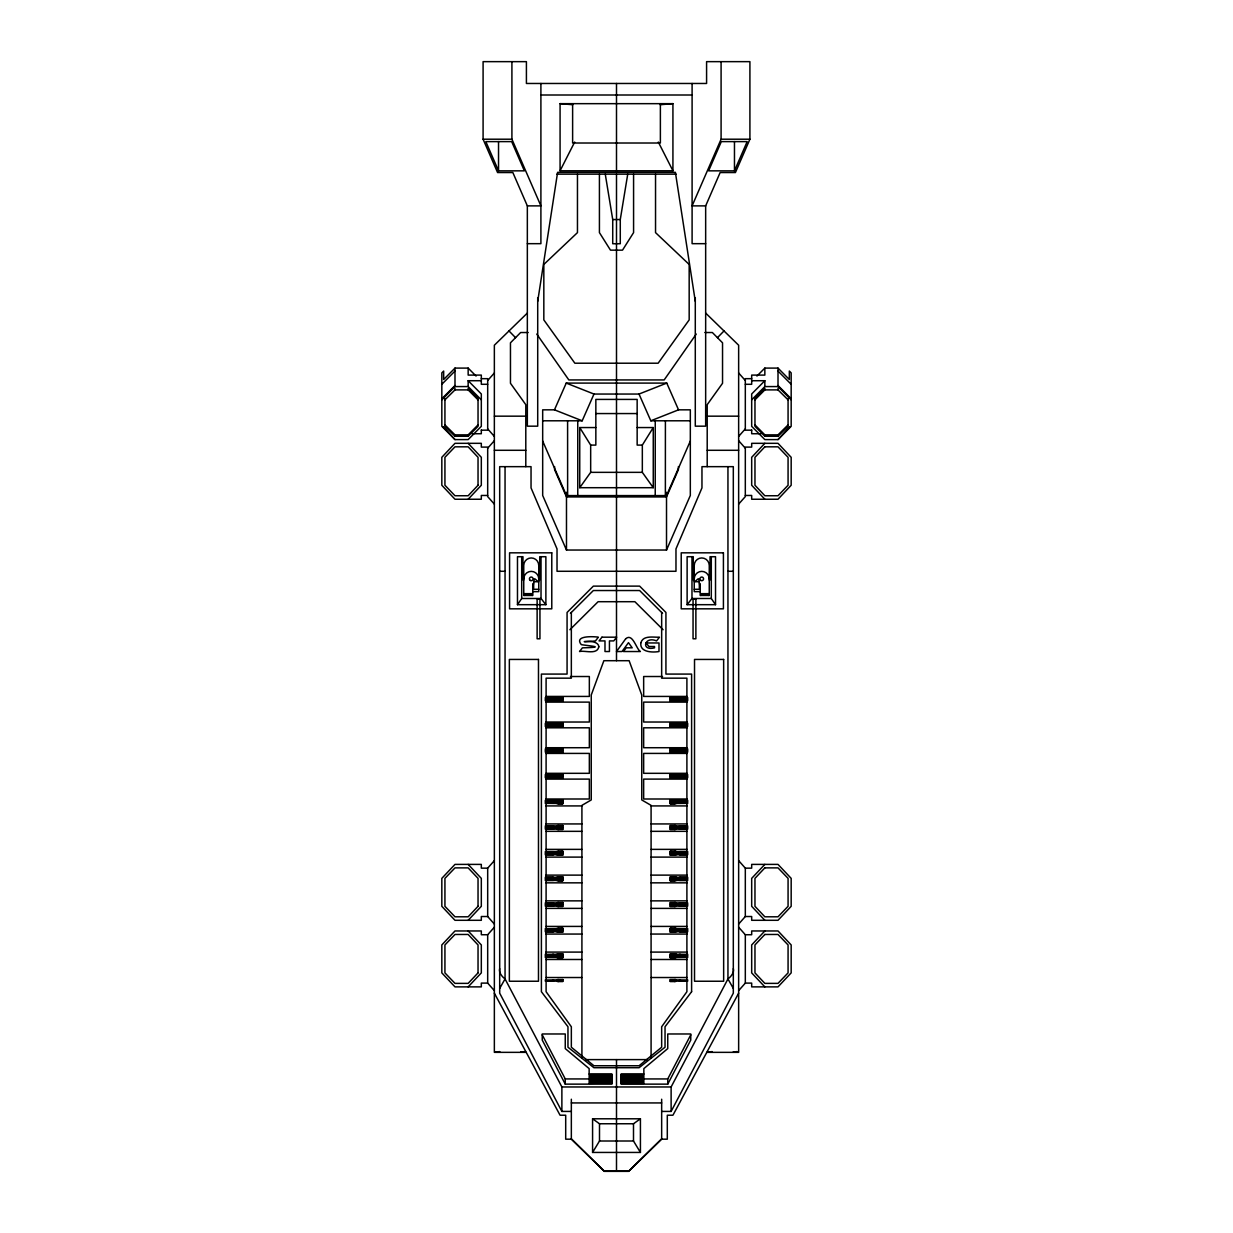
<?xml version="1.0" encoding="UTF-8"?>
<svg xmlns="http://www.w3.org/2000/svg" width="1233" height="1233" viewBox="0 0 1233 1233"><rect width="100%" height="100%" fill="white"/><g stroke="black" fill="none" stroke-linecap="round" stroke-linejoin="round"><path stroke-width="1.5" d="M655.232 495.589L655.247 420.792M665.373 495.589L665.404 420.792M537.711 301.299L557.609 172.343L675.391 172.343L695.289 301.299M605.264 174.146L612.724 219.551L612.724 243.733L620.276 243.733L620.276 219.551L627.736 174.146M721.089 61.65L721.089 139.206L692.098 205.88L705.661 205.88L720.149 172.543L735.423 172.543L749.911 139.206L749.911 61.65L706.586 61.65L706.586 83.474L526.414 83.474L526.414 61.65L483.089 61.65L483.089 139.206L497.577 172.543L512.851 172.543L527.339 205.88L527.339 426.171L537.711 426.171L537.711 297.662M734.467 170.848L747.183 141.61L721.32 141.61L708.605 170.848L734.467 170.848L734.467 141.579M690.326 441.029L666.514 495.589L566.486 495.589L542.674 441.029M666.514 550.041L690.326 495.481L690.326 409.834L678.535 409.834L650.808 420.792L639.018 394.051L593.982 394.051L566.24 383.093L554.465 409.834L542.674 409.834L542.674 495.481L566.486 550.041L666.514 550.041L666.514 492.337M542.674 420.792L582.192 420.792L593.982 394.051M560.075 170.786L560.075 103.664L672.925 103.664L672.925 170.786L560.075 170.786L574.67 142.057M643.857 1074.02L621.062 1074.02L621.062 1084.131L667.747 1084.131L667.747 1078.937L690.757 1034.872M667.747 1084.131L690.757 1040.066L690.757 1033.978L667.747 1033.978L667.747 1048.589L643.857 1068.61L643.857 1083.314L621.062 1083.314M661.659 1111.426L671.122 1111.426L671.122 1086.967L727.948 978.925A9.016 5.117 -43.5 0 0 733.311 968.691M671.122 1111.426L733.311 993.166L733.311 466.66L701.962 466.66L701.962 487.898L675.977 548.901L675.977 571.28L557.023 571.28L557.023 548.901L531.038 487.898L531.038 466.66L499.689 466.66L499.689 993.166L561.878 1111.426L571.341 1111.426M738.644 993.166L672.941 1115.218L667.3 1115.218L667.3 1139.184L661.659 1139.184L628.66 1171.35L604.34 1171.35L571.341 1139.184L565.7 1139.184L565.7 1115.218L560.059 1115.218L494.356 993.166M499.689 988.419L505.052 978.925L505.052 466.66M592.58 1152.439L599.5 1141.003L599.5 1123.756L592.58 1118.793L592.58 1152.439L640.42 1152.439L640.42 1118.793L592.58 1118.793M595.847 427.558L579.741 427.558L579.741 487.698L653.259 487.698L642.331 472.347L642.331 445.098L653.259 427.558L637.153 427.558M538.759 579.926L539.73 579.926L539.73 556.715L545.88 556.715L545.88 604.679L517.475 604.679L521.698 598.498L521.698 556.715M696.244 334.066L664.171 379.934L568.829 379.934L536.756 334.066M579.741 487.698L590.669 472.347L590.669 445.098L579.741 427.558M709.252 579.926L710.038 579.926L710.038 556.715L715.525 556.715L715.525 604.679L687.12 604.679L691.975 598.498L691.975 556.715M487.682 380.519L494.356 372.983M487.682 448.211L494.356 440.674M738.644 436.42L745.318 428.884M738.644 504.127L745.318 496.591L745.318 447.101L751.683 447.101L751.683 443.325L778.008 443.325L791.17 457.304L791.17 485.263L778.008 499.242L751.683 499.242L751.683 495.466L745.318 495.466M494.356 924.072L487.682 916.52L487.682 868.155L494.356 860.619M494.356 990.654L487.682 983.102L487.682 934.737L494.356 927.201M738.644 924.072L745.318 916.52L745.318 868.155L738.644 860.619M738.644 990.654L745.318 983.102L745.318 934.737L738.644 927.201M468.155 499.242L481.317 485.263L481.317 457.304L468.155 443.325M764.845 443.325L751.683 457.304L751.683 485.263L764.845 499.242M468.155 920.296L481.317 906.317L481.317 878.358L468.155 864.395M468.155 986.878L481.317 972.899L481.317 944.94L468.155 930.961M764.845 864.395L751.683 878.358L751.683 906.317L764.845 920.296M764.845 930.961L751.683 944.94L751.683 972.899L764.845 986.878M717.452 337.672L724.002 330.953M476.061 376.05L468.155 368.097L454.992 368.097L443.664 379.517L443.664 371.056L441.83 372.89L441.83 426.341L454.992 439.595L468.155 439.595L481.317 426.341L481.317 393.974L468.155 380.72L481.317 380.72M441.83 384.295L454.992 371.041M441.83 398.768L454.992 385.513M441.83 399.831L454.992 386.576L454.992 368.097M444.928 398.413L444.928 426.341L454.992 436.282L468.155 436.282L468.155 434.864L478.034 424.923M468.155 436.282L478.034 426.341L478.034 398.413L468.155 388.472L468.155 389.89L478.034 399.831M756.939 376.05L764.845 368.097L778.008 368.097L789.336 379.517L789.336 371.056L791.17 372.89L791.17 426.341L778.008 439.595L764.845 439.595L751.683 426.341L751.683 393.974L764.845 380.72L751.683 380.72M751.683 399.831L764.845 386.576L764.845 380.72M754.966 399.831L764.845 389.89L764.845 388.472L754.966 398.413L754.966 426.341L764.845 436.282L778.008 436.282L788.072 426.341L788.072 398.413M789.844 426.603L778.008 439.595M570.447 613.356L593.366 590.53L639.634 590.53L662.553 613.356M569.908 629.724L598.113 601.704L634.887 601.704L663.092 629.724M444.928 399.831L454.992 389.89L468.155 389.89M754.966 424.923L764.845 434.864L778.008 434.864L788.072 424.923M661.659 1138.799L628.753 1171.073L604.247 1171.073L571.341 1138.799M527.339 313.074L494.356 345.225L494.356 1052.35L526.229 1052.35M694.688 581.714L698.094 578.863L698.941 578.863L698.941 581.714M599.5 1123.756L633.5 1123.756L640.42 1118.793M639.018 394.051L666.76 383.093L678.535 409.834M660.194 104.713L672.925 103.664M540.902 95.003L692.098 95.003M483.089 139.206L511.911 139.206L540.902 205.88L527.339 205.88M721.089 139.206L749.911 139.206M498.533 170.848L524.395 170.848L511.68 141.61L485.817 141.61L498.533 170.848L498.533 141.579M556.915 174.146L676.085 174.146M612.724 219.551L620.276 219.551M527.339 243.672L540.902 243.672L540.902 83.474M705.661 243.672L692.098 243.672L692.098 83.474M528.156 332.525L520.634 332.525L510.462 342.82L510.462 383.278L525.797 404.671L525.797 466.66M704.844 332.525L712.366 332.525L722.538 342.82L722.538 383.278L707.203 404.671L707.203 466.66M481.317 378.67L487.682 378.67L487.682 430.163L481.317 430.163M751.683 378.67L745.318 378.67L745.318 430.163L751.683 430.163M566.24 383.093L666.76 383.093M487.682 384.295L481.317 384.295L481.317 375.094L468.155 375.094L468.155 368.097M745.318 384.295L751.683 384.295L751.683 375.094L764.845 375.094L764.845 368.097M454.992 386.576L468.155 386.576L481.317 399.831M764.845 386.576L778.008 386.576L791.17 399.831M764.845 389.89L778.008 389.89L788.072 399.831M595.847 413.564L637.153 413.564M494.356 416.168L525.797 416.168M707.203 416.168L738.644 416.168M650.808 420.792L690.326 420.792M471.915 433.739L481.317 433.739L481.317 429.993M761.085 433.739L751.683 433.739L751.683 429.993M444.928 424.923L454.992 434.864L468.155 434.864M590.669 445.098L595.847 445.098L595.847 399.415L637.153 399.415L637.153 445.098L642.331 445.098M494.356 450.292L525.797 450.292M707.203 450.292L738.644 450.292M590.669 472.347L642.331 472.347M487.682 495.466L481.317 495.466L481.317 499.242L454.992 499.242L441.83 485.263L441.83 457.304L454.992 443.325L481.317 443.325L481.317 447.101L487.682 447.101L487.682 496.591L494.356 504.127M499.689 571.28L505.052 571.28M727.948 571.28L733.311 571.28M523.748 579.926L522.962 579.926L522.962 556.715L517.475 556.715L517.475 604.679M694.241 579.926L693.27 579.926L693.27 556.715L687.12 556.715L687.12 604.679M538.759 581.714L533.673 581.714L533.673 589.282L538.759 589.282M694.241 581.714L699.327 581.714L699.327 589.282L694.241 589.282M533.673 583.81L532.764 583.81L532.764 595.462L523.748 595.462L523.748 565.438A7.506 7.506 0 0 1 531.253 557.948A7.506 7.506 0 0 1 538.759 565.438L538.759 591.64L532.764 591.64M699.327 583.81L700.236 583.81L700.236 595.462L709.252 595.462L709.252 565.438A7.506 7.506 0 0 0 701.747 557.948A7.506 7.506 0 0 0 694.241 565.438L694.241 591.64L700.236 591.64M526.044 593.844L532.332 593.844M700.668 593.844L706.956 593.844M524.796 594.198L532.332 594.029M700.668 594.029L708.204 594.198M706.956 595.215L708.297 595.215L708.297 593.659M521.698 598.498L541.025 598.498L545.88 604.679M691.975 598.498L711.302 598.498L715.525 604.679M570.478 676.516L589.343 676.516L589.343 696.429L545.972 696.429M662.522 676.516L643.657 676.516L643.657 696.429L687.028 696.429M562.741 697.508L559.227 697.508L559.227 698.957L562.741 698.957M670.259 697.508L673.773 697.508L673.773 698.957L670.259 698.957M545.217 697.678L557.285 697.57M675.715 697.57L687.783 697.678M545.217 698.71L557.285 698.803M675.715 698.803L687.783 698.71M557.285 699.203L562.803 699.203M670.197 699.203L675.715 699.203M553.555 699.558L557.285 699.558M562.741 699.496L559.227 699.496L559.227 700.945L562.741 700.945M670.259 699.496L673.773 699.496L673.773 700.945L670.259 700.945M675.715 699.558L679.445 699.558M545.217 699.666L553.494 699.666L553.494 700.698M687.783 699.666L679.506 699.666L679.506 700.698M545.217 700.698L557.285 700.791M675.715 700.791L687.783 700.698M545.972 702.116L589.343 702.116L589.343 722.029L545.972 722.029M687.028 702.116L643.657 702.116L643.657 722.029L687.028 722.029M562.741 723.17L559.227 723.17L559.227 724.619L562.741 724.619M670.259 723.17L673.773 723.17L673.773 724.619L670.259 724.619M545.217 723.339L557.285 723.247M675.715 723.247L687.783 723.339M545.217 724.372L557.285 724.465M675.715 724.465L687.783 724.372M557.285 724.865L562.803 724.865M670.197 724.865L675.715 724.865M546.127 725.22L557.285 725.22M562.741 725.158L559.227 725.158L559.227 726.607L562.741 726.607M670.259 725.158L673.773 725.158L673.773 726.607L670.259 726.607M675.715 725.22L686.873 725.22M545.217 725.328L553.494 725.328L553.494 726.36M687.783 725.328L679.506 725.328L679.506 726.36M545.217 726.36L557.285 726.453M675.715 726.453L687.783 726.36M545.972 727.809L589.343 727.809L589.343 747.722L545.972 747.722M687.028 727.809L643.657 727.809L643.657 747.722L687.028 747.722M562.741 748.847L559.227 748.847L559.227 750.296L562.741 750.296M670.259 748.847L673.773 748.847L673.773 750.296L670.259 750.296M545.217 749.017L557.285 748.909M675.715 748.909L687.783 749.017M545.217 750.034L557.285 750.126M675.715 750.126L687.783 750.034M557.285 750.543L562.803 750.543M670.197 750.543L675.715 750.543M545.957 750.897L557.285 750.897M562.741 750.835L559.227 750.835L559.227 752.284L562.741 752.284M670.259 750.835L673.773 750.835L673.773 752.284L670.259 752.284M675.715 750.897L687.043 750.897M545.217 750.989L553.494 750.989L553.494 752.022M687.783 750.989L679.506 750.989L679.506 752.022M545.217 752.022L557.285 752.115M675.715 752.115L687.783 752.022M545.972 753.409L589.343 753.409L589.343 773.322L545.972 773.322M687.028 753.409L643.657 753.409L643.657 773.322L687.028 773.322M562.741 774.509L559.227 774.509L559.227 775.958L562.741 775.958M670.259 774.509L673.773 774.509L673.773 775.958L670.259 775.958M545.217 774.678L557.285 774.571M675.715 774.571L687.783 774.678M545.217 775.711L557.285 775.804M675.715 775.804L687.783 775.711M557.285 776.204L562.803 776.204M670.197 776.204L675.715 776.204M545.957 776.559L557.285 776.559M562.741 776.497L559.227 776.497L559.227 777.946L562.741 777.946M670.259 776.497L673.773 776.497L673.773 777.946L670.259 777.946M675.715 776.559L687.043 776.559M545.217 776.667L553.494 776.667L553.494 777.699M687.783 776.667L679.506 776.667L679.506 777.699M545.217 777.699L557.285 777.792M675.715 777.792L687.783 777.699M545.972 779.102L589.343 779.102L589.343 798.999L545.972 798.999M687.028 779.102L643.657 779.102L643.657 798.999L687.028 798.999M545.957 800.248L557.285 800.248M562.741 800.171L559.227 800.171L559.227 801.62L562.741 801.62M670.259 800.171L673.773 800.171L673.773 801.62L670.259 801.62M675.715 800.248L687.043 800.248M545.217 800.34L553.494 800.34L553.494 801.373M687.783 800.34L679.506 800.34L679.506 801.373M545.217 801.373L557.285 801.465M675.715 801.465L687.783 801.373M557.285 801.866L562.803 801.866M670.197 801.866L675.715 801.866M545.957 802.221L557.285 802.221M562.741 802.159L559.227 802.159L559.227 803.608L562.741 803.608M670.259 802.159L673.773 802.159L673.773 803.608L670.259 803.608M675.715 802.221L687.043 802.221M545.217 802.329L553.494 802.329L553.494 803.361M687.783 802.329L679.506 802.329L679.506 803.361M545.217 803.361L557.285 803.454M675.715 803.454L687.783 803.361M546.003 805.92L581.914 805.92M651.086 805.92L686.997 805.92M546.003 823.937L581.914 823.937M651.086 823.937L686.997 823.937M545.957 825.91L557.285 825.91M562.741 825.848L559.227 825.848L559.227 827.297L562.741 827.297M670.259 825.848L673.773 825.848L673.773 827.297L670.259 827.297M675.715 825.91L687.043 825.91M545.217 826.002L553.494 826.002L553.494 827.035M687.783 826.002L679.506 826.002L679.506 827.035M545.217 827.035L557.285 827.127M675.715 827.127L687.783 827.035M557.285 827.543L562.803 827.543M670.197 827.543L675.715 827.543M545.217 827.99L557.285 827.898M562.741 827.821L559.227 827.821L559.227 829.27L562.741 829.27M670.259 827.821L673.773 827.821L673.773 829.27L670.259 829.27M675.715 827.898L687.783 827.99M545.217 829.023L553.494 829.023L553.494 827.99M687.783 829.023L679.506 829.023L679.506 827.99M545.957 829.115L557.285 829.115M675.715 829.115L687.043 829.115M546.003 831.335L581.914 831.335M651.086 831.335L686.997 831.335M546.003 849.367L581.914 849.367M651.086 849.367L686.997 849.367M545.957 851.571L557.285 851.571M562.741 851.51L559.227 851.51L559.227 852.959L562.741 852.959M670.259 851.51L673.773 851.51L673.773 852.959L670.259 852.959M675.715 851.571L687.043 851.571M545.217 851.679L553.494 851.679L553.494 852.712M687.783 851.679L679.506 851.679L679.506 852.712M545.217 852.712L557.285 852.804M675.715 852.804L687.783 852.712M557.285 853.205L562.803 853.205M670.197 853.205L675.715 853.205M545.217 853.668L557.285 853.56M562.741 853.498L559.227 853.498L559.227 854.947L562.741 854.947M670.259 853.498L673.773 853.498L673.773 854.947L670.259 854.947M675.715 853.56L687.783 853.668M545.217 854.685L553.494 854.685L553.494 853.668M687.783 854.685L679.506 854.685L679.506 853.668M545.957 854.777L557.285 854.777M675.715 854.777L687.043 854.777M546.003 857.105L581.914 857.105M651.086 857.105L686.997 857.105M487.682 868.155L481.317 868.155L481.317 864.395L454.992 864.395L441.83 878.358L441.83 906.317L454.992 920.296L481.317 920.296L481.317 916.52L487.682 916.52M745.318 868.155L751.683 868.155L751.683 864.395L778.008 864.395L791.17 878.358L791.17 906.317L778.008 920.296L751.683 920.296L751.683 916.52L745.318 916.52M546.003 875.122L581.914 875.122M651.086 875.122L686.997 875.122M545.957 877.233L557.285 877.233M562.741 877.172L559.227 877.172L559.227 878.62L562.741 878.62M670.259 877.172L673.773 877.172L673.773 878.62L670.259 878.62M675.715 877.233L687.043 877.233M545.217 877.341L553.494 877.341L553.494 878.374M687.783 877.341L679.506 877.341L679.506 878.374M545.217 878.374L557.285 878.466M675.715 878.466L687.783 878.374M557.285 878.867L562.803 878.867M670.197 878.867L675.715 878.867M545.217 879.329L557.285 879.221M562.741 879.16L559.227 879.16L559.227 880.609L562.741 880.609M670.259 879.16L673.773 879.16L673.773 880.609L670.259 880.609M675.715 879.221L687.783 879.329M545.217 880.362L553.494 880.362L553.494 879.329M687.783 880.362L679.506 880.362L679.506 879.329M545.957 880.454L557.285 880.454M675.715 880.454L687.043 880.454M546.003 882.843L581.914 882.843M651.086 882.843L686.997 882.843M546.003 900.861L581.914 900.861M651.086 900.861L686.997 900.861M545.957 902.91L557.285 902.91M562.741 902.833L559.227 902.833L559.227 904.282L562.741 904.282M670.259 902.833L673.773 902.833L673.773 904.282L670.259 904.282M675.715 902.91L687.043 902.91M545.217 903.003L553.494 903.003L553.494 904.036M687.783 903.003L679.506 903.003L679.506 904.036M545.217 904.036L557.285 904.128M675.715 904.128L687.783 904.036M557.285 904.529L562.803 904.529M670.197 904.529L675.715 904.529M545.217 904.991L557.285 904.899M562.741 904.822L559.227 904.822L559.227 906.27L562.741 906.27M670.259 904.822L673.773 904.822L673.773 906.27L670.259 906.27M675.715 904.899L687.783 904.991M545.217 906.024L553.494 906.024L553.494 904.991M687.783 906.024L679.506 906.024L679.506 904.991M545.957 906.116L557.285 906.116M675.715 906.116L687.043 906.116M546.003 908.382L581.914 908.382M651.086 908.382L686.997 908.382M546.003 926.415L581.914 926.415M651.086 926.415L686.997 926.415M545.217 928.68L557.285 928.572M562.741 928.511L559.227 928.511L559.227 929.959L562.741 929.959M670.259 928.511L673.773 928.511L673.773 929.959L670.259 929.959M675.715 928.572L687.783 928.68M545.217 929.697L553.494 929.697L553.494 928.68M687.783 929.697L679.506 929.697L679.506 928.68M545.957 929.79L557.285 929.79M675.715 929.79L687.043 929.79M557.285 930.206L562.803 930.206M670.197 930.206L675.715 930.206M562.741 930.499L559.227 930.499L559.227 931.948L562.741 931.948M670.259 930.499L673.773 930.499L673.773 931.948L670.259 931.948M545.217 930.668L557.285 930.561M675.715 930.561L687.783 930.668M545.217 931.686L553.494 931.686L553.494 930.668M687.783 931.686L679.506 931.686L679.506 930.668M545.957 931.778L557.285 931.778M675.715 931.778L687.043 931.778M546.003 934.059L581.914 934.059M651.086 934.059L686.997 934.059M487.682 934.737L481.317 934.737L481.317 930.961L454.992 930.961L441.83 944.94L441.83 972.899L454.992 986.878L481.317 986.878L481.317 983.102L487.682 983.102M745.318 934.737L751.683 934.737L751.683 930.961L778.008 930.961L791.17 944.94L791.17 972.899L778.008 986.878L751.683 986.878L751.683 983.102L745.318 983.102M546.003 952.092L581.914 952.092M651.086 952.092L686.997 952.092M545.217 954.342L557.285 954.234M562.741 954.172L559.227 954.172L559.227 955.621L562.741 955.621M670.259 954.172L673.773 954.172L673.773 955.621L670.259 955.621M675.715 954.234L687.783 954.342M545.217 955.375L553.494 955.375L553.494 954.342M687.783 955.375L679.506 955.375L679.506 954.342M545.957 955.467L557.285 955.467M675.715 955.467L687.043 955.467M557.285 955.868L562.803 955.868M670.197 955.868L675.715 955.868M562.741 956.161L559.227 956.161L559.227 957.609L562.741 957.609M670.259 956.161L673.773 956.161L673.773 957.609L670.259 957.609M545.217 956.33L557.285 956.222M675.715 956.222L687.783 956.33M545.217 957.363L557.285 957.455M675.715 957.455L687.783 957.363M546.003 959.49L581.914 959.49M651.086 959.49L686.997 959.49M546.003 977.522L581.914 977.522M651.086 977.522L686.997 977.522M545.217 980.004L557.285 979.911M562.741 979.834L559.227 979.834L559.227 981.283L562.741 981.283M670.259 979.834L673.773 979.834L673.773 981.283L670.259 981.283M675.715 979.911L687.783 980.004M545.217 981.036L553.494 981.036L553.494 980.004M687.783 981.036L679.506 981.036L679.506 980.004M545.957 981.129L557.285 981.129M675.715 981.129L687.043 981.129M706.771 1052.35L738.644 1052.35L738.644 345.225L705.661 313.074M585.752 1059.609L647.248 1059.609M589.143 1074.02L611.938 1074.02L611.938 1084.131L565.253 1084.131L542.243 1040.066L542.243 1033.978L565.253 1033.978L565.253 1048.589L589.143 1068.61L589.143 1083.314L611.938 1083.098M611.938 1074.59L590.376 1074.59L590.376 1083.098M621.062 1074.59L642.624 1074.59L642.624 1083.098M590.376 1075.114L611.938 1075.207M621.062 1075.114L642.624 1075.207M590.376 1075.654L611.938 1075.731M621.062 1075.654L642.624 1075.731M590.376 1076.178L611.938 1076.178M621.062 1076.27L642.624 1076.178M590.376 1076.717L611.938 1076.717M621.062 1076.717L642.624 1076.794M590.376 1077.334L611.938 1077.257M621.062 1077.334L642.624 1077.257M590.376 1077.858L611.938 1077.781M621.062 1077.781L642.624 1077.858M590.376 1078.397L611.938 1078.32M621.062 1078.32L642.624 1078.397M542.243 1034.872L565.253 1078.937L589.143 1078.937M590.376 1078.844L611.938 1078.921M621.062 1078.844L642.624 1078.921M643.857 1078.937L667.747 1078.937M590.376 1079.461L611.938 1079.384M621.062 1079.384L642.624 1079.461M590.376 1079.908L611.938 1079.985M621.062 1079.908L642.624 1079.908M590.376 1080.447L611.938 1080.447M621.062 1080.447L642.624 1080.447M590.376 1080.524L611.938 1080.524M621.062 1080.524L642.624 1080.524M590.376 1082.035L611.938 1082.035M621.062 1082.035L642.624 1082.035M590.376 1082.127L611.938 1082.127M621.062 1082.127L642.624 1082.127M590.376 1082.574L611.938 1082.574M621.062 1082.574L642.624 1082.574M499.689 968.691A9.016 5.117 43.5 0 0 505.052 978.925L561.878 1086.967L671.122 1086.967M571.341 1102.934L661.659 1102.934M599.5 1141.003L633.5 1141.003L640.42 1152.439M560.075 103.664L572.806 104.713M554.465 409.834L582.192 420.792M538.312 581.714L534.906 578.863L534.059 578.863L534.059 581.714M778.008 371.041L791.17 384.295M778.008 385.513L791.17 398.768M443.156 426.603L454.992 439.595M508.998 330.953L515.548 337.672M738.644 372.983L745.318 380.519M738.644 440.674L745.318 448.211M487.682 428.884L494.356 436.42M733.311 988.419L727.948 978.925L727.948 466.66M658.33 142.057L672.925 170.786M577.753 420.792L577.768 495.589M567.596 420.792L567.627 495.589M778.008 368.097L778.008 386.576M778.008 388.472L778.008 389.89M778.008 434.864L778.008 436.282M764.845 434.864L764.845 436.282M711.302 556.715L711.302 598.498M708.852 595.462L708.852 593.659L700.668 593.659L700.668 595.462M706.956 593.659L707.018 595.215M705.661 205.88L705.661 426.171L695.289 426.171L695.289 297.662M680.385 697.678L680.385 698.71M680.385 699.666L680.385 700.698M680.385 723.339L680.385 724.372M680.385 725.328L680.385 726.36M680.385 749.017L680.385 750.034M680.385 750.989L680.385 752.022M680.385 774.678L680.385 775.711M680.385 776.667L680.385 777.699M680.385 800.34L680.385 801.373M680.385 802.329L680.385 803.361M680.385 826.002L680.385 827.035M680.385 827.99L680.385 829.023M680.385 851.679L680.385 852.712M680.385 853.668L680.385 854.685M680.385 877.341L680.385 878.374M680.385 879.329L680.385 880.362M680.385 903.003L680.385 904.036M680.385 904.991L680.385 906.024M680.385 928.68L680.385 929.697M680.385 930.668L680.385 931.686M680.385 954.342L680.385 955.375M680.385 956.33L680.385 957.363M680.385 980.004L680.385 981.036M679.506 697.678L679.506 698.71M679.506 723.339L679.506 724.372M679.506 749.017L679.506 750.034M679.506 774.678L679.506 775.711M679.506 956.33L679.506 957.363M678.412 466.583L678.412 469.65L666.514 496.93L566.486 496.93L554.588 469.65L554.588 466.583M674.543 697.215L674.543 701.192M674.543 722.877L674.543 726.854M674.543 748.554L674.543 752.531M674.543 774.216L674.543 778.193M674.543 799.878L674.543 803.854M674.543 825.555L674.543 829.516M674.543 851.217L674.543 855.193M674.543 876.879L674.543 880.855M674.543 902.556L674.543 906.517M674.543 928.218L674.543 932.194M674.543 953.88L674.543 957.856M674.543 979.557L674.543 981.53M671.153 697.508L671.153 698.957M671.153 699.496L671.153 700.945M671.153 723.17L671.153 724.619M671.153 725.158L671.153 726.607M671.153 748.847L671.153 750.296M671.153 750.835L671.153 752.284M671.153 774.509L671.153 775.958M671.153 776.497L671.153 777.946M671.153 800.171L671.153 801.62M671.153 802.159L671.153 803.608M671.153 825.848L671.153 827.297M671.153 827.821L671.153 829.27M671.153 851.51L671.153 852.959M671.153 853.498L671.153 854.947M671.153 877.172L671.153 878.62M671.153 879.16L671.153 880.609M671.153 902.833L671.153 904.282M671.153 904.822L671.153 906.27M671.153 928.511L671.153 929.959M671.153 930.499L671.153 931.948M671.153 954.172L671.153 955.621M671.153 956.161L671.153 957.609M671.153 979.834L671.153 981.283M670.613 697.508L670.613 698.957M670.613 699.496L670.613 700.945M670.613 723.17L670.613 724.619M670.613 725.158L670.613 726.607M670.613 748.847L670.613 750.296M670.613 750.835L670.613 752.284M670.613 774.509L670.613 775.958M670.613 776.497L670.613 777.946M670.613 800.171L670.613 801.62M670.613 802.159L670.613 803.608M670.613 825.848L670.613 827.297M670.613 827.821L670.613 829.27M670.613 851.51L670.613 852.959M670.613 853.498L670.613 854.947M670.613 877.172L670.613 878.62M670.613 879.16L670.613 880.609M670.613 902.833L670.613 904.282M670.613 904.822L670.613 906.27M670.613 928.511L670.613 929.959M670.613 930.499L670.613 931.948M670.613 954.172L670.613 955.621M670.613 956.161L670.613 957.609M670.613 979.834L670.613 981.283M661.659 612.462L661.659 678.165L686.904 678.165L686.904 991.717L661.659 1026.765L661.659 1047.233L639.079 1065.759L593.921 1065.744L571.341 1047.233L571.341 1026.765L546.096 991.717L546.096 678.165L571.341 678.165L571.341 612.462M661.659 1099.22L661.659 1139.184M660.379 103.664L660.379 143.013L572.621 143.013L572.621 103.664M655.54 174.146L655.54 232.621L689.17 264.448L689.17 319.902L658.145 363.211L574.855 363.211L543.83 319.902L543.83 264.448L577.46 232.621L577.46 174.146M653.259 427.558L653.259 487.698M651.086 1057.883L651.086 805.365L641.746 799.94L641.746 694.996L629.123 660.703L603.877 660.703L591.254 694.996L591.254 799.94L581.914 805.365L581.914 1057.883M633.577 174.146L633.577 232.621L622.511 250.16L610.489 250.16L599.423 232.621L599.423 174.146M633.5 1123.756L633.5 1141.003M616.5 83.474L616.5 172.343M616.5 174.146L616.5 495.589M616.5 496.93L616.5 660.703M616.5 1059.609L616.5 1171.35M571.341 1099.22L571.341 1139.184M566.486 492.337L566.486 550.041M565.253 1078.937L565.253 1084.131M562.387 697.508L562.387 698.957M562.387 699.496L562.387 700.945M562.387 723.17L562.387 724.619M562.387 725.158L562.387 726.607M562.387 748.847L562.387 750.296M562.387 750.835L562.387 752.284M562.387 774.509L562.387 775.958M562.387 776.497L562.387 777.946M562.387 800.171L562.387 801.62M562.387 802.159L562.387 803.608M562.387 825.848L562.387 827.297M562.387 827.821L562.387 829.27M562.387 851.51L562.387 852.959M562.387 853.498L562.387 854.947M562.387 877.172L562.387 878.62M562.387 879.16L562.387 880.609M562.387 902.833L562.387 904.282M562.387 904.822L562.387 906.27M562.387 928.511L562.387 929.959M562.387 930.499L562.387 931.948M562.387 954.172L562.387 955.621M562.387 956.161L562.387 957.609M562.387 979.834L562.387 981.283M561.847 697.508L561.847 698.957M561.847 699.496L561.847 700.945M561.847 723.17L561.847 724.619M561.847 725.158L561.847 726.607M561.847 748.847L561.847 750.296M561.847 750.835L561.847 752.284M561.847 774.509L561.847 775.958M561.847 776.497L561.847 777.946M561.847 800.171L561.847 801.62M561.847 802.159L561.847 803.608M561.847 825.848L561.847 827.297M561.847 827.821L561.847 829.27M561.847 851.51L561.847 852.959M561.847 853.498L561.847 854.947M561.847 877.172L561.847 878.62M561.847 879.16L561.847 880.609M561.847 902.833L561.847 904.282M561.847 904.822L561.847 906.27M561.847 928.511L561.847 929.959M561.847 930.499L561.847 931.948M561.847 954.172L561.847 955.621M561.847 956.161L561.847 957.609M561.847 979.834L561.847 981.283M561.878 1086.967L561.878 1111.426M558.457 697.215L558.457 701.192M558.457 722.877L558.457 726.854M558.457 748.554L558.457 752.531M558.457 774.216L558.457 778.193M558.457 799.878L558.457 803.854M558.457 825.555L558.457 829.516M558.457 851.217L558.457 855.193M558.457 876.879L558.457 880.855M558.457 902.556L558.457 906.517M558.457 928.218L558.457 932.194M558.457 953.88L558.457 957.856M558.457 979.557L558.457 981.53M553.494 697.678L553.494 698.71M553.494 723.339L553.494 724.372M553.494 749.017L553.494 750.034M553.494 774.678L553.494 775.711M553.494 956.33L553.494 957.363M552.615 697.678L552.615 698.71M552.615 699.666L552.615 700.698M552.615 723.339L552.615 724.372M552.615 725.328L552.615 726.36M552.615 749.017L552.615 750.034M552.615 750.989L552.615 752.022M552.615 774.678L552.615 775.711M552.615 776.667L552.615 777.699M552.615 800.34L552.615 801.373M552.615 802.329L552.615 803.361M552.615 826.002L552.615 827.035M552.615 827.99L552.615 829.023M552.615 851.679L552.615 852.712M552.615 853.668L552.615 854.685M552.615 877.341L552.615 878.374M552.615 879.329L552.615 880.362M552.615 903.003L552.615 904.036M552.615 904.991L552.615 906.024M552.615 928.68L552.615 929.697M552.615 930.668L552.615 931.686M552.615 954.342L552.615 955.375M552.615 956.33L552.615 957.363M552.615 980.004L552.615 981.036M541.025 556.715L541.025 598.498M532.332 595.462L532.332 593.659L524.148 593.659L524.148 595.462M526.044 593.659L526.044 595.215L524.703 595.215L524.703 593.659M525.982 594.198L525.982 595.215M511.911 61.65L511.911 139.206M468.155 380.72L468.155 386.576M454.992 388.472L454.992 389.89M454.992 434.864L454.992 436.282M523.748 578.863A7.506 7.506 0 0 1 531.253 571.372A7.506 7.506 0 0 1 538.759 578.863M694.241 578.863A7.506 7.506 0 0 1 701.747 571.372A7.506 7.506 0 0 1 709.252 578.863M640.883 642.732C639.341 652.442 652.812 652.642 658.992 651.533L658.992 642.963L646.061 642.963L648.974 646.508L654.538 646.508L654.538 647.834C640.636 651.425 644.258 635.611 656.572 640.913L659.439 637.184C653.66 637.523 643.164 634.964 640.883 642.732M598.822 646.832C597.157 655.155 584.704 650.13 579.541 651.533L582.408 647.834C607.977 647.186 588.665 645.907 581.298 644.643C573.33 634.872 595.678 636.644 598.359 637.184L595.493 640.913C568.66 643.98 598.205 636.999 598.822 646.832M625.686 638.786L616.5 651.533L622.002 651.533L628.476 642.655L632.19 647.818L626.21 647.818L623.513 651.533L640.359 651.533C636.274 649.097 632.729 632.575 625.686 638.786M691.605 991.717L665.034 1026.765L665.034 1047.233L639.079 1067.716L593.921 1067.716L567.966 1047.233L567.966 1026.765L541.395 991.717L541.395 674.081L567.072 674.081L567.072 612.462L593.366 586.122L639.634 586.122L665.928 612.462L665.928 674.081L691.605 674.081L691.605 991.717M601.951 637.184L599.084 640.913L604.987 640.913L604.987 651.533L609.441 651.533L609.441 640.913L613.741 640.913L616.623 637.184L601.951 637.184M478.034 485.263L468.155 495.743L454.992 495.743L444.928 485.263L444.928 457.304L454.992 446.824L468.155 446.824L478.034 457.304L478.034 485.263M764.845 446.824L754.966 457.304L754.966 485.263L764.845 495.743L778.008 495.743L788.072 485.263L788.072 457.304L778.008 446.824L764.845 446.824M478.034 906.317L468.155 916.797L454.992 916.797L444.928 906.317L444.928 878.358L454.992 867.878L468.155 867.878L478.034 878.358L478.034 906.317M478.034 972.899L468.155 983.379L454.992 983.379L444.928 972.899L444.928 944.94L454.992 934.46L468.155 934.46L478.034 944.94L478.034 972.899M764.845 867.878L754.966 878.358L754.966 906.317L764.845 916.797L778.008 916.797L788.072 906.317L788.072 878.358L778.008 867.878L764.845 867.878M764.845 934.46L754.966 944.94L754.966 972.899L764.845 983.379L778.008 983.379L788.072 972.899L788.072 944.94L778.008 934.46L764.845 934.46M551.783 552.831L509.583 552.831L509.583 608.825L551.783 608.825L551.783 552.831M723.417 552.831L681.217 552.831L681.217 608.825L723.417 608.825L723.417 552.831M539.946 599.038L537.126 599.038L537.126 638.786L539.946 638.786L539.946 599.038M695.874 599.038L693.054 599.038L693.054 638.786L695.874 638.786L695.874 599.038M538.482 659.439L509.352 659.439L509.352 981.237L538.482 981.237L538.482 659.439M723.648 659.439L694.518 659.439L694.518 981.237L723.648 981.237L723.648 659.439M562.803 697.215L557.285 697.215L557.285 701.192L562.803 701.192L562.803 697.215M675.715 697.215L670.197 697.215L670.197 701.192L675.715 701.192L675.715 697.215M562.803 722.877L557.285 722.877L557.285 726.854L562.803 726.854L562.803 722.877M675.715 722.877L670.197 722.877L670.197 726.854L675.715 726.854L675.715 722.877M562.803 748.554L557.285 748.554L557.285 752.531L562.803 752.531L562.803 748.554M675.715 748.554L670.197 748.554L670.197 752.531L675.715 752.531L675.715 748.554M562.803 774.216L557.285 774.216L557.285 778.193L562.803 778.193L562.803 774.216M675.715 774.216L670.197 774.216L670.197 778.193L675.715 778.193L675.715 774.216M562.803 799.878L557.285 799.878L557.285 803.854L562.803 803.854L562.803 799.878M675.715 799.878L670.197 799.878L670.197 803.854L675.715 803.854L675.715 799.878M562.803 825.555L557.285 825.555L557.285 829.516L562.803 829.516L562.803 825.555M675.715 825.555L670.197 825.555L670.197 829.516L675.715 829.516L675.715 825.555M562.803 851.217L557.285 851.217L557.285 855.193L562.803 855.193L562.803 851.217M675.715 851.217L670.197 851.217L670.197 855.193L675.715 855.193L675.715 851.217M562.803 876.879L557.285 876.879L557.285 880.855L562.803 880.855L562.803 876.879M675.715 876.879L670.197 876.879L670.197 880.855L675.715 880.855L675.715 876.879M562.803 902.556L557.285 902.556L557.285 906.517L562.803 906.517L562.803 902.556M675.715 902.556L670.197 902.556L670.197 906.517L675.715 906.517L675.715 902.556M562.803 928.218L557.285 928.218L557.285 932.194L562.803 932.194L562.803 928.218M675.715 928.218L670.197 928.218L670.197 932.194L675.715 932.194L675.715 928.218M562.803 953.88L557.285 953.88L557.285 957.856L562.803 957.856L562.803 953.88M675.715 953.88L670.197 953.88L670.197 957.856L675.715 957.856L675.715 953.88M562.803 979.557L557.285 979.557L557.285 981.53L562.803 981.53L562.803 979.557M675.715 979.557L670.197 979.557L670.197 981.53L675.715 981.53L675.715 979.557M499.612 1051.657L495.943 1051.965L499.612 1051.657M524.457 1051.657L520.788 1051.965L524.457 1051.657M712.212 1051.657L708.543 1051.965L712.212 1051.657M737.057 1051.657L733.388 1051.965L737.057 1051.657M611.938 1080.971L590.376 1080.971L611.938 1081.064M642.624 1080.971L621.062 1080.971L642.624 1081.064M611.938 1081.511L590.376 1081.511L611.938 1081.588M642.624 1081.511L621.062 1081.511L642.624 1081.588M530.344 580.45A1.819 1.819 0 0 0 533.072 578.863A1.819 1.819 0 0 0 530.344 577.291A1.819 1.819 0 0 0 530.344 580.45M700.837 580.45A1.819 1.819 0 0 0 703.565 578.863A1.819 1.819 0 0 0 700.837 577.291A1.819 1.819 0 0 0 700.837 580.45"/></g></svg>
